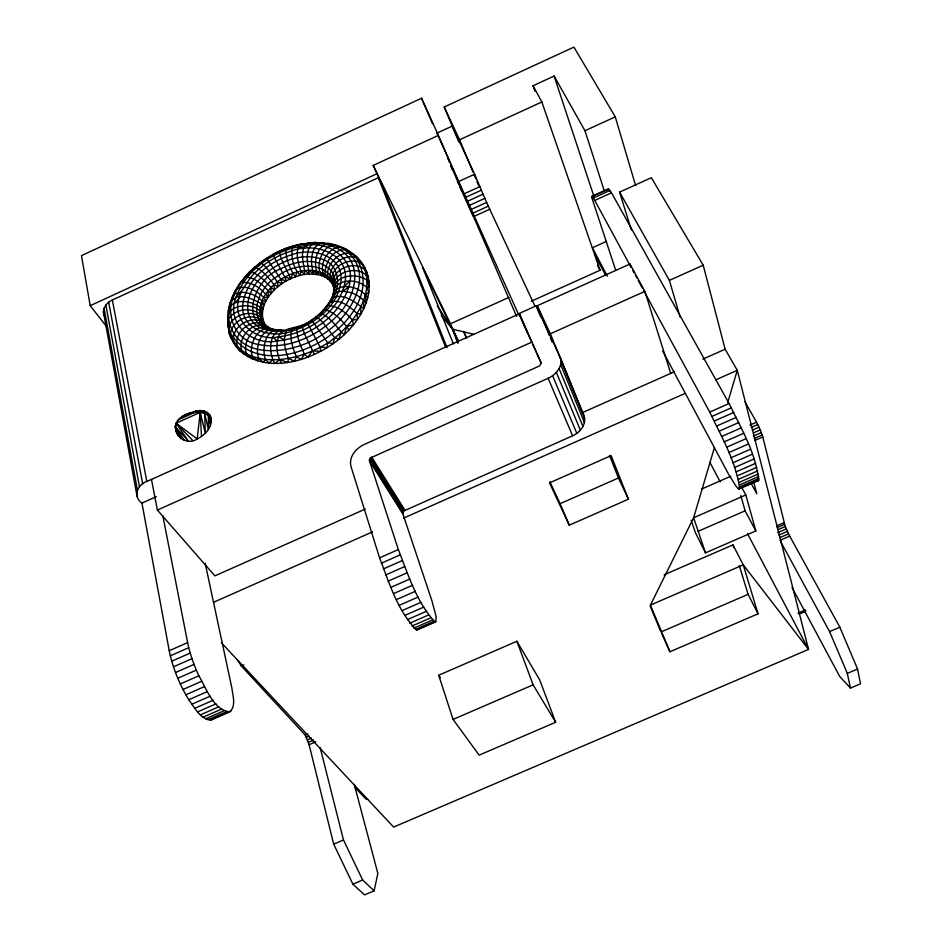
<?xml version="1.0" encoding="UTF-8"?>
<svg xmlns="http://www.w3.org/2000/svg" width="942" height="942" viewBox="0 0 942 942"><rect width="100%" height="100%" fill="white"/><g stroke="black" fill="none" stroke-linecap="round" stroke-linejoin="round"><path stroke-width="1.41" d="M367.121 272.532C357.524 257.484 327.887 269.377 333.692 287.145L334.163 287.546C331.796 280.469 324.955 275.924 317.866 274.581C312.85 264.219 315.664 246.863 327.993 243.389C341.734 245.285 354.887 252.68 362.741 264.255C380.992 292.797 357.112 327.298 333.091 343.689C307.068 361.963 266.739 373.597 239.892 350.895C219.933 330.583 226.516 296.012 245.167 277.231C254.528 277.019 262.17 284.484 268.258 290.831C258.673 301.122 255.906 319.503 268.647 328.593C259.309 320.598 261.676 306.221 268.223 297.248L268.258 290.831C282.153 271.873 322.776 258.273 333.751 286.415M333.986 289.182C334.504 260.487 295.117 261.994 278.608 275.606C258.65 285.767 243.86 321.304 273.239 330.006C257.896 318.443 238.879 342.299 247.828 356.794M662.697 351.025L728.967 474.933L735.938 486.072L738.281 488.604L739.658 488.851C736.208 461.757 721.348 436.652 709.738 412.066L643.822 290.76M236.042 297.26C246.498 268.564 275.665 249.277 305.314 245.556C329.382 240.08 357.995 260.816 348.705 286.98C339.026 317.383 308.081 337.778 277.172 341.004C252.374 346.173 225.162 322.953 236.042 297.26C246.474 294.928 255.506 300.875 264.172 305.008C260.746 296.271 250.231 292.75 241.541 292.161C227.658 316.63 253.363 342.794 278.726 336.765C308.529 333.291 339.45 312.297 345.184 281.434C349.411 252.739 313.615 242.047 291.69 250.996C277.654 255.117 264.702 262.842 254.458 273.286C245.568 281.976 242.07 294.822 230.908 300.969C227.905 307.857 229.683 315.464 227.74 322.411C234.44 379.626 313.085 361.351 341.181 332.055C357.936 316.759 372.467 292.915 364.86 269.612C358.843 254.47 342.97 247.063 327.993 243.389M333.915 291.419L333.786 293.621C331.16 274.463 358.137 271.261 369.193 281.976L366.379 275.194C355.146 264.702 329.924 273.145 333.974 290.313M319.409 315.017L319.656 313.733L320.763 313.403C330.948 317.289 336.541 327.569 344.101 334.728L346.797 326.521L353.474 324.719L352.414 319.962C346.15 313.05 337.907 305.549 328.028 305.667C312.332 324.731 283.872 338.131 259.851 327.475C240.069 317.266 247.263 289.9 261.17 277.76C276.995 261.888 302.205 251.055 324.142 259.945C343.171 268.011 340.121 295.329 326.332 306.621L325.649 308.375C331.195 302.3 331.937 290.207 342.641 291.396C350.424 291.596 358.137 294.787 363.612 300.357L363.753 308.587C355.158 302.358 344.972 293.539 333.444 297.342C326.792 305.184 321.045 314.64 311.602 319.939C302.794 328.287 288.417 326.203 280.033 333.421C275.135 342.688 276.347 354.204 281.34 363.165M739.093 489.016L758.581 480.573C756.226 453.337 740.824 428.009 729.108 403.517L611.499 192.816L608.391 188.895L591.776 196.442L591.717 197.373L615.774 270.507M532.666 344.136L541.085 362.694L539.825 365.814L364.189 444.471C356.076 448.18 348.599 456.905 350.93 466.325L379.567 557.852C389.223 582.686 397.418 610.946 416.6 629.986L435.793 621.708L436.099 616.421L431.813 600.443L402.811 513.684L403.565 511.07L572.595 435.793C580.272 432.484 587.255 423.665 583.71 415.069L560.043 356.865L536.186 305.82L518.83 313.639L531.453 341.475M283.789 330.041C268.152 329.877 268.235 353.792 275.005 363.377L279.527 359.656L287.852 362.435L288.334 358.537C285.108 349.835 282.2 339.108 286.827 330.43L288.452 329.394M330.783 243.848L314.969 242.388L306.962 243.578C298.343 251.997 304.737 264.455 304.725 274.428C290.207 276.83 276.654 285.143 268.223 297.248L263.795 297.448C256.942 291.078 244.673 283.165 235.853 289.759L230.001 303.63L230.295 306.586M435.793 621.708L434.98 621.944C416.494 602.232 408.157 574.42 398.336 549.563L369.464 460.72L370.288 458.036L548.138 378.26C556.039 374.81 563.657 365.861 560.043 356.865M311.908 320.798L311.602 319.939L327.58 342.582L327.086 347.669L320.127 347.08L307.21 322.576L307.81 323.259M195.712 411.042L200.199 412.325L197.208 438.925C185.138 447.485 168.524 431.33 178.25 419.849C186.351 411.124 202.577 408.746 211.149 417.989C212.562 427.256 205.026 435.216 197.208 438.925L176.119 423.217L200.199 412.325L200.069 410.5L195.712 411.042L187.034 414.963M228.388 314.875L227.988 325.814L229.565 330.053M608.285 189.848L608.391 188.895M248.747 274.016L248.959 272.462C265.432 256.342 287.64 243.837 310.931 243.201M228.529 322.482C223.183 305.314 250.195 301.216 259.851 310.931L262.453 316.418C253.787 306.751 235.547 307.704 228.741 319.032C236.112 363.176 295.658 353.992 322.364 334.528C349.129 318.949 378.013 273.38 344.395 249.689C330.889 250.313 323.824 265.161 325.178 277.172C318.891 268.258 324.119 254.929 332.691 249.43C343.029 242.6 352.72 254.269 359.75 260.64C366.944 269.176 359.008 260.769 355.393 261.228C350.789 260.651 346.185 261.723 342.099 263.842C335.081 267.634 329.111 276.371 332.738 284.39C323.071 270.566 341.852 252.244 356.217 257.849C393.756 318.949 267.222 393.98 230.578 333.233C232.439 318.561 255.247 310.471 264.372 323.141C251.384 313.333 229.177 327.545 234.052 343.465L230.884 336.906M105.057 317.03C100.712 310.648 106.01 302.559 112.345 300.003L378.284 177.708L445.531 347.009M332.008 300.51C334.787 289.041 338.684 273.781 325.92 266.233C311.884 257.672 293.88 261.723 280.221 269.071C253.068 278.891 236.36 328.899 277.69 330.183C262.323 325.061 254.375 346.22 258.614 358.16L257.602 360.904L252.279 356.194C248.193 343.677 259.026 323.389 273.875 329.547M237.372 659.777L241.34 666.029L305.255 735.113L309.106 744.686L333.692 844.173L352.897 884.185L364.53 894.9L374.127 890.814L377.836 873.399L354.263 784.368M302.747 244.461L300.993 243.978L299.485 244.72C295.011 252.856 298.178 262.995 300.969 271.225L300.062 275.37C293.351 268.093 290.36 256.024 292.715 246.368L293.857 245.721L295.341 246.262M243.366 279.998L243.778 278.231L248.959 272.462L266.48 258.391L281.057 279.433L281.976 283.636L277.466 281.964L266.209 267.61L261.805 263.348L259.945 262.794M541.367 363.506L519.407 313.792L146.822 481.503C137.438 484.376 132.728 496.976 141.948 503.099L169.23 650.722C172.704 668.055 179.628 684.622 188.753 699.741C194.582 707.324 200.622 720.418 211.75 719.735L229.707 711.881C236.371 706.147 232.78 695.585 231.885 688.084L205.191 563.351M315.794 318.031L315.77 316.971L316.547 316.924L318.066 317.89L322.918 322.588L334.634 337.554L333.091 343.689L327.58 342.582M238.915 285.897L239.492 283.907L250.077 271.755C260.357 273.934 266.339 284.072 274.299 289.971L274.11 284.731C268.635 278.149 263.136 270.378 254.929 267.151L254.069 267.61M714.413 447.544L693.63 517.747L650.416 605.105L669.939 651.77L758.027 613.807L743.25 564.847L732.947 544.876L664.134 574.785M727.707 402.611L737.268 370.312L725.14 349.223L703.203 265.208L651.334 177.708L619.589 192.121L631.328 229.942M314.969 242.388C303.677 248.052 307.563 263.925 309.306 273.981L317.866 274.581L319.75 271.897C316.076 260.71 326.144 239.056 339.626 247.051M799.287 613.937L805.74 610.84L799.393 613.572M296.883 272.203L295.376 276.795C289.7 268.811 285.567 258.485 285.944 248.594L286.733 248.064M341.181 332.055L338.779 339.367L334.634 337.554M232.073 298.155L237.643 288.17M272.839 254.434L284.837 277.172L290.748 278.667L292.809 273.521M293.186 328.311L291.973 329.241C289.123 338.378 292.95 348.234 296.353 356.735L294.469 361.175L288.334 358.537M269.518 328.817C258.084 313.651 233.18 329.547 237.149 346.315L236.701 347.363L233.604 341.852M328.181 304.843L329.052 302.841C338.885 297.707 350.224 306.68 356.959 313.533L360.868 314.051L360.704 306.962M333.127 293.951L335.093 287.345C342.853 278.067 358.419 279.692 366.791 287.357L368.84 292.279L365.449 294.552L366.049 303.1L363.612 300.357M330.289 301.24L331.313 298.967M331.949 297.59L334.351 291.172C343.677 281.87 360.974 287.863 367.745 297.648M322.847 273.133L321.705 275.629L319.75 271.897M417.494 629.703L418.036 628.644M237.396 288.334L241.093 282.624C251.891 281.01 262.029 289.1 268.223 297.248M299.167 327.192L297.931 326.792L297.142 327.604C296.341 336.906 300.722 345.879 304.407 354.204L301.134 359.42L296.353 356.735M367.651 799.205L365.896 799.028L354.934 787.324M279.256 330.253L281.74 330.407C265.856 326.285 261.299 348.151 265.479 359.385L263.089 362.234L258.614 358.16M228.435 312.603C227.199 304.914 237.125 303.124 239.739 297.06M178.627 436.452L175.636 430.176L184.302 440.444L175.224 426.738L177.014 424.818M320.233 314.216L322.706 311.79M344.254 286.368L349.871 280.999M272.791 359.868L268.906 363.059L265.479 359.385M256.083 267.316L258.108 265.644M342.641 291.396L348.705 286.98M188.942 414.197L191.273 412.561L200.199 412.325L205.332 433.285L204.661 413.432L204.025 410.983L200.069 410.5L204.661 413.432L208.37 429.576L208.394 415.363L207.334 412.466L204.025 410.983L208.394 415.363L211.373 421.651M211.75 719.735L213.222 718.699M272.756 254.634C294.222 243.012 324.119 236.654 344.737 253.28C363.824 270.79 352.732 300.628 336.753 316.194C316.853 336.635 287.051 350.188 258.285 344.454C235.123 341.028 223.949 313.615 234.852 293.798L241.541 292.161M516.616 316.406L438.407 135.365L421.557 98.251L81.459 255.635L90.208 305.679L107.211 327.439M458.884 142.16L444.224 106.999L573.913 47.1L615.267 116.855L635.65 185.609M534.962 91.28L533.042 85.757L554.108 76.043L584.958 130.726L604.305 190.873M384.336 190.072L373.209 165.403L438.407 135.365M90.208 305.679L376.588 173.905M473.025 172.162L459.578 139.793L541.85 101.96L533.042 85.757M458.86 181.453L474.674 174.211L452.195 126.11L436.947 133.14L518.736 314.852M584.958 130.726L615.267 116.855M464.171 193.816L479.843 186.657L474.674 174.211M465.689 197.337L481.327 190.19L479.843 186.657M467.42 201.305L483.034 194.182L481.327 190.19M469.246 205.462L484.847 198.338L483.034 194.182M471.047 209.536L486.649 202.424L484.847 198.338M472.696 213.257L488.321 206.133L486.649 202.424M474.109 216.377L489.746 209.242L534.868 305.985M591.776 196.442L608.991 189.083M592.33 196.654L593.33 198.008L610.051 190.414M593.33 198.008L594.743 200.422L611.499 192.816M181.488 416.87L190.331 412.867M178.25 419.849L195.3 412.125M323.188 310.271L324.613 309.635C335.081 312.049 342.959 321.387 349.011 329.841M606.46 241.399L592.4 247.746L607.296 276.147M458.236 342.876L450.5 323.765L508.821 297.448M531.37 301.193L600.042 270.248L541.85 101.96M549.339 335.34L537.258 305.75L629.974 264.007L644.858 291.372L670.692 373.409M141.948 503.099L156.266 496.67M151.474 479.454L157.385 510.081L532.183 341.934M674.507 371.713L582.45 412.596L550.375 333.774L644.858 291.372M680.053 316.889L669.385 280.375L703.203 265.208M365.331 509.045L214.882 575.868L157.385 510.081M702.791 359.149L725.14 349.223M213.858 602.15L372.632 531.83M403.576 518.112L684.799 393.556M715.743 379.85L737.268 370.312L808.53 649.403L393.615 827.088L221.37 642.762M169.23 650.722L187.611 642.597L162.813 515.686M379.567 557.852L398.336 549.563M709.738 412.066L729.108 403.517M712.022 416.364L731.439 407.792M170.314 655.82L188.741 647.684L187.611 642.597M381.322 563.198L400.138 554.897M714.389 421.003L733.853 412.419M171.738 661.213L190.202 653.065L188.741 647.684M383.37 568.933L402.234 560.62M716.838 425.949L736.326 417.353M173.469 666.806L191.98 658.658L190.202 653.065M385.678 574.95L404.565 566.625M719.299 431.118L738.811 422.522M175.506 672.529L194.028 664.369L191.98 658.658M549.834 481.68L560.09 503.676L618.47 477.971L609.474 455.351M388.186 581.143L407.097 572.818M721.76 436.44L741.295 427.845M749.938 425.136L756.556 422.216L760.288 429.882L762.796 436.982L785.275 526.531L789.702 536.116L839.852 627.207L857.55 669.032L860.541 683.81L850.485 688.084L839.722 676.486L792.057 587.572M177.791 678.275L196.325 670.127L194.028 664.369M751.174 427.444L757.804 424.524M390.859 587.384L409.782 579.059M724.186 441.845L743.721 433.261M752.434 430.058L759.075 427.15M180.299 683.963L198.844 675.814C206.534 688.508 213.104 709.726 229.707 711.881M753.659 432.802L760.288 429.882M393.65 593.566L412.572 585.253M726.529 447.262L746.064 438.678M753.4 436.052L761.36 432.555M182.995 689.497L201.529 681.349M754.271 438.466L762.219 434.98M241.34 666.029L243.86 664.922M754.86 440.467L762.796 436.982M728.778 452.607L748.289 444.035M396.5 599.571L415.41 591.27M569.274 525.165L628.42 499.201L611.146 455.634L549.504 482.857L569.274 525.165L560.09 503.676M185.833 694.784L204.343 686.647M730.874 457.812L750.374 449.252M399.361 605.27L418.248 596.992M188.753 699.741L207.24 691.628M732.817 462.805L752.281 454.268M402.175 610.581L421.015 602.315M191.721 704.286L210.172 696.197M734.56 467.503L753.989 458.99M404.883 615.385L423.688 607.154M194.688 708.36L213.104 700.295M736.091 471.871L755.484 463.37M701.778 488.98L730.851 476.24M407.45 619.612L426.196 611.405M197.608 711.893L215.965 703.851M737.398 475.828L756.732 467.362M200.434 714.848L218.732 706.83M409.817 623.18L428.492 615.008M738.434 479.337L757.721 470.894M739.223 482.339L758.44 473.932M203.119 717.168L221.358 709.185M411.948 626.041L430.565 617.905M739.741 484.824L758.887 476.452M205.627 718.828L223.807 710.869M413.809 628.149L432.343 620.036M739.988 486.743L759.064 478.406M207.923 719.806L226.033 711.893M415.363 629.468L433.826 621.39M738.281 488.604L743.638 486.26M753.023 482.151L755.708 480.985M739.953 488.097L758.958 479.784M209.972 720.112L231.12 710.88M416.6 629.986L434.98 621.944M745.817 494.95L693.63 517.747L705.487 552.86L755.837 530.958L745.817 494.95L741.684 487.285M698.057 531.347L745.11 510.823L740.753 495.457M776.691 525.848L784.003 522.68M777.209 527.567L784.509 524.4M438.713 675.237L516.875 641.267L539.648 679.818L555.65 722.255L479.16 755.143L453.067 719.429L438.713 675.237L440.409 677.628M305.255 735.113L307.904 733.959M777.974 529.698L785.275 526.531M306.421 737.362L309.082 736.208M777.739 532.63L786.24 528.933M307.504 739.823L311.484 738.092M778.846 535.127L787.359 531.441M308.411 742.32L313.721 740.012M780.023 537.576L788.536 533.89M309.106 744.686L315.747 741.801M779.964 540.331L789.702 536.116M650.416 605.105L743.25 564.847L808.53 649.403L747.583 533.808M453.067 719.429L533.113 684.834L555.65 722.255M660.99 631.976L748.101 594.331L739.258 565.483M797.956 613.16L805.575 609.886M798.898 613.713L805.61 611.217M333.692 844.173L343.477 839.981L320.198 747.748M780.659 541.626L829.584 631.599L839.852 627.207M352.897 884.185L362.658 880.028L374.127 890.814M850.485 688.084L847.317 673.389L857.55 669.032M270.166 328.64C256.813 317.101 237.408 335.27 241.482 350.236L239.892 350.895L237.149 346.315M211.149 417.989L209.772 414.857L208.394 415.363L210.431 425.607M757.945 480.773L758.581 480.573M234.582 303.136C244.425 298.944 254.787 303.43 262.995 308.905L260.934 304.254M285.968 330.218L290.324 329.618M366.791 287.357L369.323 287.039L367.027 281.128M352.414 319.962L357.442 319.444L356.959 313.533M261.664 319.962L263.112 319.915L259.992 314.11M321.41 242.918L324.178 242.989L321.634 242.565C309.753 247.122 310.224 263.795 313.698 274.028L308.952 270.366M262.147 300.839L265.927 301.099L263.795 297.448M441.386 315.77L452.725 329.229L473.885 334.328M281.057 279.433L286.262 280.963L284.837 277.172M298.308 246.616L303.383 248.664M274.11 284.731L277.961 286.662L277.466 281.964M278.726 336.765L284.472 340.038M303.536 325.402L302.629 324.872L302.241 325.52L302.429 327.286L304.419 333.715L314.381 354.439M359.314 259.827L359.75 260.64C348.787 242.153 322.753 262.041 328.205 279.162L325.626 274.723M259.851 310.931L262.418 312.732L260.169 307.622M353.285 255.294L356.253 257.413L355.381 255.718M305.314 245.556L309.07 248.276M280.645 251.714L279.268 251.361L281.175 258.65L290.748 278.667M305.008 270.613L309.306 273.981L304.725 274.428L300.969 271.225M345.796 249.453L349.046 252.02M312.756 270.495L317.866 274.581M304.407 354.204L307.798 357.171L312.367 350.966L320.833 351.26L320.127 347.08M272.85 337.024L277.172 341.004M366.379 275.194L368.452 277.125L364.86 269.612L365.213 268.223L362.493 264.478M268.258 290.831L271.025 293.515L271.025 287.699M207.334 412.466L209.772 414.857M265.102 324.896L266.233 326.05L263.171 322.564M192.698 440.467L176.119 423.217L188.294 440.974L175.224 426.738M263.112 319.915C251.361 304.101 218.061 319.856 231.979 339.261L229 331.537M437.323 305.938L452.725 329.229L458.566 341.028M369.464 460.72L402.811 513.684M370.288 458.036L403.565 511.07M369.794 458.683L403.094 511.694M369.488 459.378L402.811 512.366M369.37 460.073L402.717 513.049M371.666 457.058L404.872 510.14M370.924 457.482L404.165 510.54M175.636 430.176L181.017 438.89M744.981 401.845L756.556 422.216M619.589 192.121L669.385 280.375M241.482 350.236L243.613 354.051L246.227 353.368L252.503 359.079L252.279 356.194M751.186 483.458L756.815 493.796L753.494 481.327M594.743 200.422L631.199 267.528M632.6 270.107L634.001 272.697M635.414 275.276L636.816 277.855M638.217 280.433L642.42 288.181M328.063 276.654L330.748 281.576L330.112 278.879M745.11 510.823L755.837 530.958M709.927 462.381L720.194 481.857M594.802 254.693L605.694 275.488M597.463 265.291L600.042 270.248M748.101 594.331L758.027 613.807M705.487 552.86L695.361 532.524L691.181 520.255M373.209 165.403L450.5 323.765M458.153 341.24L422.711 267.787L453.361 343.83M466.726 337.966L463.511 331.36L466.502 338.072M343.477 839.981L362.658 880.028M618.47 477.971L628.42 499.201M444.224 106.999L459.578 139.793M537.258 305.75L550.375 333.774M581.862 411.089L583.71 415.069M488.321 206.133L489.746 209.242M457.482 181.57L458.683 184.22M459.873 186.869L461.674 190.837M462.875 193.487L473.061 216.001M661.59 633.295L669.939 651.77M196.325 670.127L198.844 675.814M447.803 158.374L449.511 162.354M450.653 165.015L462.652 192.898M421.557 98.251L432.555 123.791M450.488 165.474L452.231 169.513M548.138 378.26L572.595 435.793M519.407 313.792L527.367 332.479M829.584 631.599L847.317 673.389M650.239 606.342L660.424 630.622M552.613 375.705L576.834 433.367M474.156 174.859L475.828 178.909M476.958 181.606L478.63 185.645M556.369 372.408L580.378 430.211M559.124 368.616L582.98 426.538M550.446 338.025L552.094 342.064M560.714 364.566L584.452 422.605M536.186 305.82L540.696 316.865M561.02 360.562L584.699 418.695M383.653 188.365L447.038 347.633M331.749 281.399L334.163 287.546M516.875 641.267L533.113 684.834M452.725 329.229L457.612 343.041M554.108 76.043L594.155 197.055M629.974 264.007L630.869 266.798M732.947 544.876L733.794 547.62M112.345 300.003L146.822 481.503M108.683 302.205L142.701 483.858M105.845 305.02L139.487 486.778M104.044 308.234L137.414 490.052M103.396 311.637L137.132 496.717M200.199 412.325L201.517 436.476M341.204 278.314C339.909 304.996 315.158 324.389 291.196 331.372C272.038 338.543 241.376 330.63 242.647 305.867C245.108 280.21 268.647 261.711 291.914 254.681C310.695 247.675 340.851 254.069 341.204 278.314"/></g></svg>
